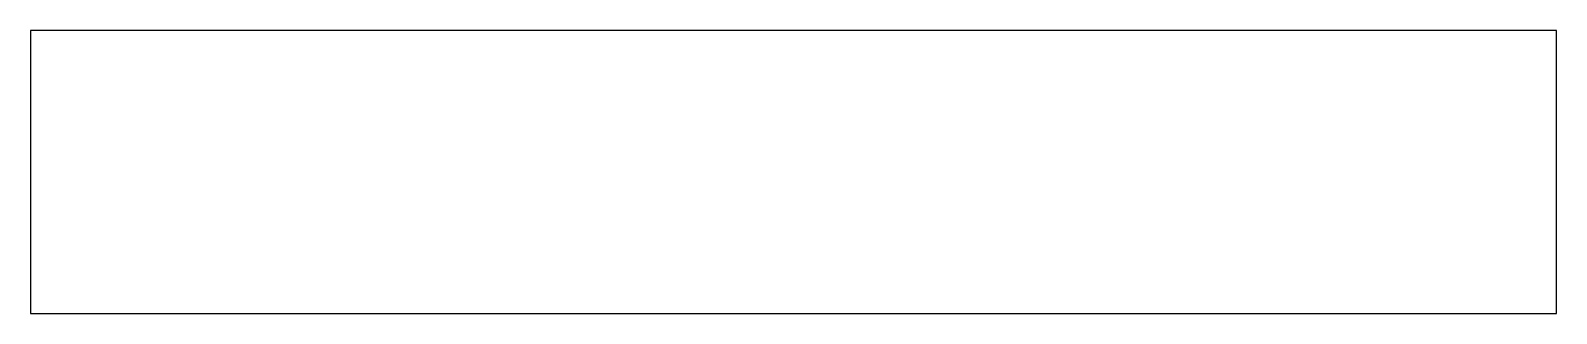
# Model space of a CAD drawing. Header units: metres. Extents: x -18.5 to 13.8, y -1.1 to 46.5.
# Drawn here: x -18.55 to 13.75, y 40.52 to 46.5 of the extents above.
import ezdxf

# ---------------------------------------------------------------- set-up
doc = ezdxf.new("R2010")
doc.units = ezdxf.units.M

msp = doc.modelspace()

# ---------------------------------------------------------------- linework, layer by layer
for p, q in [((-18.081, 46.5), (-18.55, 46.5)), ((-18.55, 46.5), (-18.55, 45.803)), ((-17.03, 46.5), (-18.081, 46.5)), ((-12.636, 46.5), (-17.03, 46.5)), ((-12.428, 46.5), (-12.636, 46.5)), ((-12.153, 46.5), (-12.428, 46.5)), ((-11.825, 46.5), (-12.153, 46.5)), ((-11.471, 46.5), (-11.825, 46.5)), ((-11.121, 46.5), (-11.471, 46.5)), ((-10.81, 46.5), (-11.121, 46.5)), ((-11.121, 46.5), (-11.121, 46.5)), ((-10.569, 46.5), (-10.81, 46.5)), ((-10.418, 46.5), (-10.569, 46.5)), ((-4.496, 46.5), (-10.418, 46.5)), ((-3.718, 46.5), (-4.496, 46.5)), ((9.957, 46.5), (-3.718, 46.5)), ((10.055, 46.5), (9.957, 46.5)), ((10.238, 46.5), (10.055, 46.5)), ((10.497, 46.5), (10.238, 46.5)), ((10.807, 46.5), (10.497, 46.5)), ((11.14, 46.5), (10.807, 46.5)), ((11.461, 46.5), (11.14, 46.5)), ((11.744, 46.5), (11.461, 46.5)), ((11.968, 46.5), (11.744, 46.5)), ((12.122, 46.5), (11.968, 46.5)), ((13.75, 46.5), (12.122, 46.5)), ((13.75, 42.165), (13.75, 46.5)), ((-18.55, 45.803), (-18.55, 45.767)), ((-18.55, 45.767), (-18.55, 45.691)), ((-18.55, 45.691), (-18.55, 45.578)), ((-18.55, 45.578), (-18.55, 45.432)), ((-18.55, 45.432), (-18.55, 41.762)), ((13.75, 40.516), (13.75, 42.165)), ((-18.55, 41.762), (-18.55, 41.731)), ((-18.55, 41.731), (-18.55, 41.692)), ((-18.55, 41.692), (-18.55, 40.516)), ((-18.55, 40.516), (-12.602, 40.516)), ((-12.602, 40.516), (-9.89, 40.516)), ((-9.89, 40.516), (-5.182, 40.516)), ((-5.182, 40.516), (9.19, 40.516)), ((9.19, 40.516), (11.903, 40.516)), ((11.903, 40.516), (13.75, 40.516))]:
    msp.add_line(p, q)

doc.saveas('drawing.dxf')
